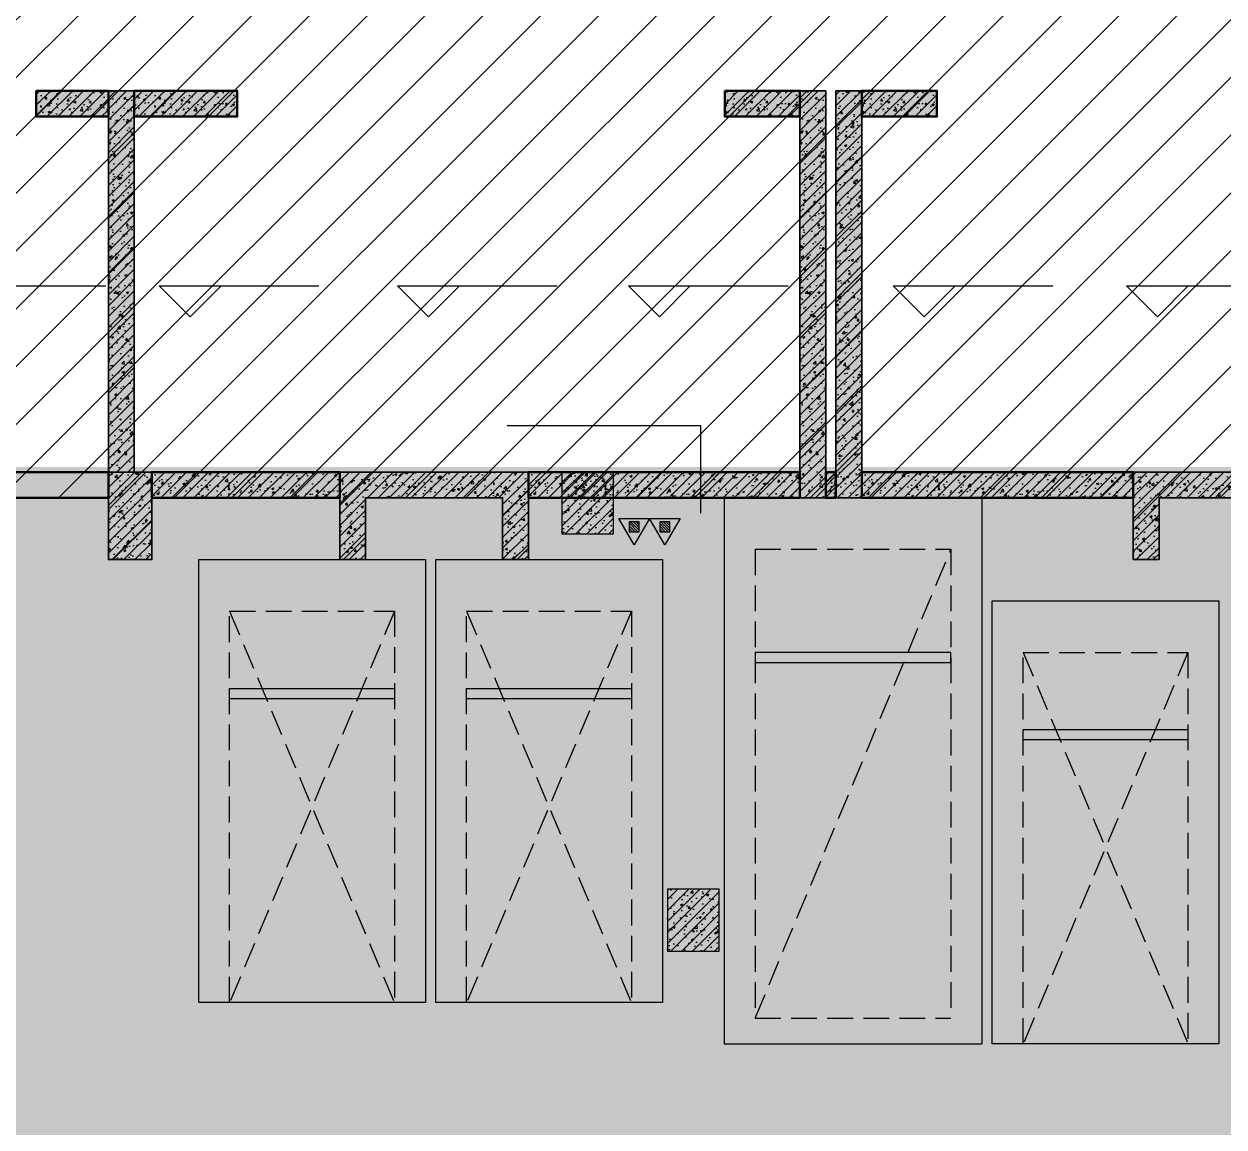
# Model space of a CAD drawing. Extents: x -1338203 to 1886333, y -530034 to 1031844.
# Drawn here: x 523811 to 535456, y 271842 to 282548 of the extents above; entities that cross this region are included whole.
import ezdxf

# ---------------------------------------------------------------- set-up
doc = ezdxf.new("R2010")
doc.units = 0
doc.header["$LTSCALE"] = 1000
doc.header["$MEASUREMENT"] = 0
doc.linetypes.add('A-001-平面B2$0$__DASH', pattern=[0.35, 0.25, -0.1])
doc.linetypes.add('DASH', pattern=[0.35, 0.25, -0.1])
doc.layers.add('A-001-主楼组合参照B1$0$0A-X-AREA', color=6, linetype='Continuous', plot=False)
for name, color, linetype in [('A-001-车位参照B1$0$A-001-车位参照B1$0$0A-P-PKNG-CAR(B)', 21, 'Continuous'), ('A-19-平面B1$0$0A-A-SYMB-ELEV', 150, 'Continuous'), ('p-a-regular', 5, 'Continuous'), ('S001地下一墙柱$0$S001地下一墙柱$0$0S-CC-LINE', 52, 'Continuous'), ('S001地下一墙柱$0$S001地下一墙柱$0$0S-CW-HATCH', 251, 'Continuous'), ('S001地下一墙柱$0$S001地下一墙柱$0$0S-CW-HATCH-UP', 251, 'Continuous'), ('S19柱墙B1_1$0$0S-CC-LINE', 52, 'Continuous'), ('S19柱墙B1_1$0$0S-CW-HATCH', 251, 'Continuous'), ('S19柱墙B1_1$0$0S-CW-HATCH-UP', 251, 'Continuous'), ('负一层消火栓$0$0P-DIM-FH', 3, 'Continuous'), ('负一层消火栓$0$0P-EQUIP-FH', 7, 'Continuous')]:
    doc.layers.add(name, color=color, linetype=linetype)
doc.layers.add('p-a-mini', color=7, linetype='Continuous', true_color=0x0050ff)
doc.layers.add('p-a-regular-deadend', color=6, linetype='Continuous', true_color=0xff00ff)
doc.layers.add('p-h-walkable', color=7, linetype='Continuous', lineweight=70, true_color=0xf0f0f0)
doc.layers.add('S19柱墙B1_1$0$0S-CW-LINE', color=7, linetype='Continuous', lineweight=50)
pattern_1 = [(45, (-22410.35, -99883.33), (-53.033009, 53.033009), []), (50, (-22410.35, -99883.33), (215.178055, -18.82564), [22.5, -247.5]), (355, (-22410.35, -99883.33), (-41.6254, 225.65764), [18, -198]), (100.4514, (-22392.42, -99884.9), (173.552815, 206.83186), [19.12206, -210.342634]), (46.1842, (-22410.35, -99823.33), (320.17231, -49.6557), [33.75, -371.25]), (96.6356, (-22383.67, -99827.47), (280.39881, 292.23536), [28.68309, -315.5139]), (351.1842, (-22410.35, -99823.33), (280.39858, 292.23558), [27, -297]), (21, (-22380.35, -99838.33), (179.072116, -120.785667), [22.5, -247.5]), (326, (-22380.35, -99838.33), (72.9946, 217.54501), [18, -198]), (71.4514, (-22365.43, -99848.4), (252.06679, 96.75915), [19.12206, -210.342634]), (37.5, (-22410.35, -99883.33), (3.647957, 99.868156), [0, -195.6, 0, -201, 0, -198.75]), (7.5, (-22410.35, -99883.33), (78.920861, 118.323514), [0, -114.6, 0, -191.1, 0, -75.75]), (327.5, (-22477.25, -99883.33), (160.146731, -6.7664615), [0, -75, 0, -234, 0, -310.5]), (317.5, (-22507.25, -99883.33), (174.95585, 30.031495), [0, -97.5, 0, -155.4, 0, -220.5])]

# ---------------------------------------------------------------- blocks, each defined once
blk = doc.blocks.new('负一层消火栓$0$$TwtSys$00000546')
h = blk.add_hatch()
h.set_pattern_fill('ANSI31', color=256, scale=200, style=0)
h.set_pattern_definition([(45, (-38543.802, -6670.83), (-17.67767, 17.67767), [])])
h.paths.add_polyline_path([(-65, 174), (65, 174), (65, 44), (-65, 44)])
for points in [[(0, 344), (-198, 0), (198, 0)], [(-65, 174), (65, 174), (65, 44), (-65, 44)]]:
    blk.add_lwpolyline(points, close=True)
blk = doc.blocks.new('负一层消火栓')
at = {"layer": '负一层消火栓$0$0P-DIM-FH'}
for p, q in [((-235985, -28240), (-237866, -28240)), ((-235985, -29090), (-235985, -28240))]:
    blk.add_line(p, q, dxfattribs=at)
at = {"layer": '负一层消火栓$0$0P-EQUIP-FH', "xscale": -0.75, "yscale": 0.75, "zscale": 0.75, "rotation": 180}
for p in [(-236634, -29140, 83950), (-236336, -29140, 83950)]:
    blk.add_blockref('负一层消火栓$0$$TwtSys$00000546', p, dxfattribs=at)
blk = doc.blocks.new('A-001-车位参照B1$0$A-001-车位参照B1$0$A-001-车位参照B1$0$A$C43AE5A3B')
at = {"color": 241}
blk.add_lwpolyline([(2500, 0), (2500, 4300), (300, 4300), (300, 0)], close=True, dxfattribs=at)
at = {"color": 241, "linetype": 'DASH'}
for points in [[(2200, 0), (2200, 3800), (600, 3800), (600, 0), (2200, 0)], [(600, 3800), (2200, 0)], [(2200, 3800), (600, 0)]]:
    blk.add_lwpolyline(points, dxfattribs=at)
at = {"color": 241}
blk.add_lwpolyline([(2200, 3050), (600, 3050), (600, 2950), (2200, 2950), (2200, 3050)], dxfattribs=at)
at = {"layer": 'p-a-mini', "ltscale": 0.002, "const_width": 1000}
blk.add_lwpolyline([(1400, 0), (1400, 3800)], dxfattribs=at)
blk = doc.blocks.new('A-19-平面B1')
at = {"layer": 'A-19-平面B1$0$0A-A-SYMB-ELEV'}
for p, q in [((7764, -3234), (9313, -3234)), ((10133, -3534), (9833, -3234)), ((9833, -3234), (11382, -3234)), ((10133, -3534), (10433, -3234)), ((12445, -3534), (12145, -3234)), ((12145, -3234), (13694, -3234)), ((12445, -3534), (12745, -3234)), ((14686, -3534), (14386, -3234)), ((14386, -3234), (15935, -3234)), ((14686, -3534), (14986, -3234)), ((17256, -3534), (16956, -3234)), ((16956, -3234), (18505, -3234)), ((17256, -3534), (17556, -3234)), ((19519, -3534), (19219, -3234)), ((19219, -3234), (20768, -3234)), ((19519, -3534), (19819, -3234))]:
    blk.add_line(p, q, dxfattribs=at)

msp = doc.modelspace()

# ---------------------------------------------------------------- hatches: boundary and pattern name
at = {"ltscale": 0.002}
h = msp.add_hatch(dxfattribs=at)
h.set_pattern_fill('ANSI31', color=8, scale=250)
h.set_pattern_definition([(45, (766365.37, 306889.07), (-280.633, 280.633), [])])
h.paths.add_polyline_path([(564290.7, 280949.1), (564290.7, 286729.1), (563615.7, 286729.1), (562347.1, 286729.1), (557580.7, 286729.1), (557580.7, 287729.1), (549550.7, 287729.1), (549550.7, 291299.1), (546430.7, 291299.1), (546430.7, 287729.1), (538400.7, 287729.1), (538400.7, 286729.1), (536040.7, 286729.1), (536040.7, 287639.1), (533980.7, 287639.1), (533980.7, 286729.1), (529300.7, 286729.1), (529300.7, 287639.1), (527240.7, 287639.1), (527240.7, 286729.1), (524880.7, 286729.1), (524880.7, 287729.1), (516850.7, 287729.1), (516850.7, 291299.1), (513730.7, 291299.1), (513730.7, 287729.1), (505880.7, 287729.1), (505700.7, 287729.1), (505700.7, 286728.3), (498990.7, 286729.1), (498990.7, 286317.5), (498990.7, 286315.9), (498990.7, 285469.1), (498170.7, 285469.1), (498170.7, 284029.1), (498990.7, 284029.1), (498990.7, 278176), (498990.7, 277949.1), (514140.7, 277949.1), (514240.7, 277949.1), (524630.7, 277949.1), (524630.7, 277349.1), (525050.7, 277349.1), (525050.7, 277949.1), (526875.7, 277949.1), (526875.7, 277349.1), (527125.7, 277349.1), (527125.7, 277949.1), (528455.7, 277949.1), (528455.7, 277349.1), (528705.7, 277349.1), (528705.7, 277949.1), (534575.7, 277949.1), (534575.7, 277349.1), (534825.7, 277349.1), (534825.7, 277949.1), (536155.7, 277949.1), (536155.7, 277349.1), (536405.7, 277349.1), (536405.7, 277949.1), (538230.7, 277949.1), (538230.7, 277349.1), (538650.7, 277349.1), (538650.7, 277949.1), (557330.7, 277949.1), (557330.7, 277349.1), (557750.7, 277349.1), (557750.7, 277949.1), (559575.7, 277949.1), (559575.7, 277349.1), (559825.7, 277349.1), (559825.7, 277949.1), (561155.7, 277949.1), (561155.7, 277349.1), (561405.7, 277349.1), (561405.7, 277949.1), (565130.7, 277949.1), (565130.7, 280949.1)])
at = {"layer": 'p-h-walkable', "ltscale": 0.002}
h = msp.add_hatch(color=256, dxfattribs=at)
h.dxf.hatch_style = 1
h.paths.add_polyline_path([(514490.7, 277949.1), (514490.7, 273889.1), (520955.8, 273889.1), (534087.5, 256178.4), (538435.4, 250314.4), (543356.6, 253600.3), (543356.6, 247019.1), (549661, 247019.3), (549661, 243449.1), (545126, 243199.1), (545126, 237619.1), (557691, 237619.1), (557441, 242359.1), (578076.6, 242257.5), (578076.6, 244575.6), (585736.6, 244575.6), (585666.6, 241345.6), (590066.6, 241095.6), (590066.6, 238825.6), (593136.6, 238825.6), (593136.6, 241295.6), (598286.6, 241295.6), (598286.6, 244325.6), (613616.6, 244572.5), (613616.6, 241342.5), (618501.6, 241295.6), (618501.6, 238825.6), (621086.6, 238825.6), (621086.6, 241095.6), (626401.6, 241345.6), (626236.6, 244325.6), (640276.6, 244575.6), (640276.6, 286691), (623126.6, 286349.1), (623426.6, 293689.1), (616446.6, 293689.1), (616746.6, 286599.1), (595256.5, 286349.2), (595676.6, 293689.1), (588396.6, 293689.1), (588796.6, 286599.1), (572877.6, 286649.1), (571931.6, 275549.1), (564290.7, 275549.1), (564290.7, 277949.1), (551215.7, 278199.1), (551215.7, 287479.1), (544765.7, 287479.1), (544765.7, 278199.1), (518515.7, 278199.1), (518515.7, 287479.1), (512315.7, 287479.1), (512315.7, 278199.1)])
at = {"layer": 'S001地下一墙柱$0$S001地下一墙柱$0$0S-CW-HATCH'}
h = msp.add_hatch(color=256, dxfattribs=at)
h.dxf.hatch_style = 1
h.paths.add_polyline_path([(529530.7, 278199.1), (529030.7, 278199.1), (529030.7, 277599.1), (529530.7, 277599.1)])
h = msp.add_hatch(color=256, dxfattribs=at)
h.dxf.hatch_style = 1
h.paths.add_polyline_path([(530556.6, 274149.1), (530056.6, 274149.1), (530056.6, 273549.1), (530556.6, 273549.1)])
at = {"layer": 'S001地下一墙柱$0$S001地下一墙柱$0$0S-CW-HATCH-UP'}
h = msp.add_hatch(dxfattribs=at)
h.set_pattern_fill('钢筋混凝土', color=256, scale=30)
h.set_pattern_definition([(45, (561841.4, 287150.786), (-53.03301, 53.03301), []), (50, (561841.4, 287150.79), (215.1781, -18.8256), [22.5, -247.5]), (355, (561841.4, 287150.79), (-41.6254, 225.6576), [18, -198]), (100.4514, (561859.33, 287149.22), (173.5528, 206.8319), [19.122, -210.3426]), (46.1842, (561841.4, 287210.79), (320.1723, -49.6557), [33.75, -371.25]), (96.6356, (561868.08, 287206.65), (280.3988, 292.2354), [28.683, -315.514]), (351.1842, (561841.4, 287210.8), (280.3986, 292.2356), [27, -297]), (21, (561871.4, 287195.79), (179.0721, -120.7857), [22.5, -247.5]), (326, (561871.4, 287195.79), (72.9946, 217.545), [18, -198]), (71.4514, (561886.32, 287185.72), (252.0668, 96.7591), [19.122, -210.3426]), (37.5, (561841.4, 287150.786), (3.64796, 99.86816), [0, -195.6, 0, -201, 0, -198.75]), (7.5, (561841.4, 287150.79), (78.92086, 118.3235), [0, -114.6, 0, -191.1, 0, -75.75]), (327.5, (561774.5, 287150.79), (160.14673, -6.76646), [0, -75, 0, -234, 0, -310.5]), (317.5, (561744.5, 287150.79), (174.95585, 30.0315), [0, -97.5, 0, -155.4, 0, -220.5])])
h.paths.add_polyline_path([(529530.7, 278199.1), (529030.7, 278199.1), (529030.7, 277599.1), (529530.7, 277599.1)])
h = msp.add_hatch(dxfattribs=at)
h.set_pattern_fill('钢筋混凝土', color=256, scale=30)
h.set_pattern_definition([(45, (562867.33, 283100.786), (-53.03301, 53.03301), []), (50, (562867.33, 283100.79), (215.1781, -18.8256), [22.5, -247.5]), (355, (562867.33, 283100.79), (-41.6254, 225.6576), [18, -198]), (100.4514, (562885.26, 283099.22), (173.5528, 206.8319), [19.122, -210.3426]), (46.1842, (562867.33, 283160.79), (320.1723, -49.6557), [33.75, -371.25]), (96.6356, (562894, 283156.65), (280.3988, 292.2354), [28.683, -315.514]), (351.1842, (562867.33, 283160.8), (280.3986, 292.2356), [27, -297]), (21, (562897.33, 283145.79), (179.0721, -120.7857), [22.5, -247.5]), (326, (562897.33, 283145.79), (72.9946, 217.545), [18, -198]), (71.4514, (562912.25, 283135.72), (252.0668, 96.7591), [19.122, -210.3426]), (37.5, (562867.33, 283100.79), (3.64796, 99.86816), [0, -195.6, 0, -201, 0, -198.75]), (7.5, (562867.33, 283100.79), (78.92086, 118.3235), [0, -114.6, 0, -191.1, 0, -75.75]), (327.5, (562800.43, 283100.79), (160.14673, -6.76646), [0, -75, 0, -234, 0, -310.5]), (317.5, (562770.43, 283100.79), (174.95585, 30.0315), [0, -97.5, 0, -155.4, 0, -220.5])])
h.paths.add_polyline_path([(530556.6, 274149.1), (530056.6, 274149.1), (530056.6, 273549.1), (530556.6, 273549.1)])
at = {"layer": 'S19柱墙B1_1$0$0S-CW-HATCH'}
h = msp.add_hatch(color=256, dxfattribs=at)
h.dxf.hatch_style = 1
h.paths.add_polyline_path([(523930.7, 281899.1), (524630.7, 281899.1), (524630.7, 281649.1), (523930.7, 281649.1)])
h = msp.add_hatch(color=256, dxfattribs=at)
h.dxf.hatch_style = 1
h.paths.add_polyline_path([(524880.7, 278199.1), (524880.6, 281899.1), (524630.6, 281899.1), (524630.7, 278199.1)])
h = msp.add_hatch(color=256, dxfattribs=at)
h.dxf.hatch_style = 1
h.paths.add_polyline_path([(524880.7, 281899.1), (525880.7, 281899.1), (525880.7, 281649.1), (524880.7, 281649.1)])
h = msp.add_hatch(color=256, dxfattribs=at)
h.dxf.hatch_style = 1
h.paths.add_polyline_path([(530610.7, 281899.1), (531340.7, 281899.1), (531340.7, 281649.1), (530610.7, 281649.1)])
h = msp.add_hatch(color=256, dxfattribs=at)
h.dxf.hatch_style = 1
h.paths.add_polyline_path([(531590.7, 277949.1), (531590.7, 281899.1), (531340.7, 281899.1), (531340.7, 277949.1)])
h = msp.add_hatch(color=256, dxfattribs=at)
h.dxf.hatch_style = 1
h.paths.add_polyline_path([(531690.7, 277949.1), (531690.7, 281899.1), (531940.7, 281899.1), (531940.7, 277949.1)])
h = msp.add_hatch(color=256, dxfattribs=at)
h.dxf.hatch_style = 1
h.paths.add_polyline_path([(531940.7, 281899.1), (532670.7, 281899.1), (532670.7, 281649.1), (531940.7, 281649.1)])
at = {"layer": 'S19柱墙B1_1$0$0S-CW-HATCH', "ltscale": 0.002}
h = msp.add_hatch(color=256, dxfattribs=at)
h.dxf.hatch_style = 1
h.paths.add_polyline_path([(519130.7, 277949.1), (524630.7, 277949.1), (524630.7, 278199.1), (519130.7, 278199.1)])
at = {"layer": 'S19柱墙B1_1$0$0S-CW-HATCH'}
h = msp.add_hatch(color=256, dxfattribs=at)
h.dxf.hatch_style = 1
h.paths.add_polyline_path([(525050.7, 278199.1), (524630.7, 278199.1), (524630.7, 277349.1), (525050.7, 277349.1)])
at = {"layer": 'S19柱墙B1_1$0$0S-CW-HATCH', "ltscale": 0.002}
h = msp.add_hatch(color=256, dxfattribs=at)
h.dxf.hatch_style = 1
h.paths.add_polyline_path([(525050.7, 277949.1), (526875.7, 277949.1), (526875.7, 278199.1), (525050.7, 278199.1)])
at = {"layer": 'S19柱墙B1_1$0$0S-CW-HATCH'}
h = msp.add_hatch(color=256, dxfattribs=at)
h.dxf.hatch_style = 1
h.paths.add_polyline_path([(526875.7, 277349.1), (527125.7, 277349.1), (527125.7, 277949.1), (527790.7, 277949.1), (528455.7, 277949.1), (528455.7, 277349.1), (528705.7, 277349.1), (528705.7, 278199.1), (527790.7, 278199.1), (526875.7, 278199.1)])
at = {"layer": 'S19柱墙B1_1$0$0S-CW-HATCH', "ltscale": 0.002}
h = msp.add_hatch(color=256, dxfattribs=at)
h.dxf.hatch_style = 1
h.paths.add_polyline_path([(528705.7, 277949.1), (531340.7, 277949.1), (531340.7, 278199.1), (528705.7, 278199.1)])
at = {"layer": 'S19柱墙B1_1$0$0S-CW-HATCH'}
h = msp.add_hatch(color=256, dxfattribs=at)
h.dxf.hatch_style = 1
h.paths.add_polyline_path([(531590.7, 277949.1), (531690.7, 277949.1), (531690.7, 278199.1), (531590.7, 278199.1)])
at = {"layer": 'S19柱墙B1_1$0$0S-CW-HATCH', "ltscale": 0.002}
h = msp.add_hatch(color=256, dxfattribs=at)
h.dxf.hatch_style = 1
h.paths.add_polyline_path([(531690.7, 278199.1), (531590.7, 278199.1), (531590.7, 277949.1), (531690.7, 277949.1)])
h = msp.add_hatch(color=256, dxfattribs=at)
h.dxf.hatch_style = 1
h.paths.add_polyline_path([(531940.7, 277949.1), (534575.7, 277949.1), (534575.7, 278199.1), (531940.7, 278199.1)])
at = {"layer": 'S19柱墙B1_1$0$0S-CW-HATCH'}
h = msp.add_hatch(color=256, dxfattribs=at)
h.dxf.hatch_style = 1
h.paths.add_polyline_path([(536405.7, 277349.1), (536155.7, 277349.1), (536155.7, 277949.1), (535490.7, 277949.1), (534825.7, 277949.1), (534825.7, 277349.1), (534575.7, 277349.1), (534575.7, 278199.1), (535490.7, 278199.1), (536405.7, 278199.1)])
at = {"layer": 'S19柱墙B1_1$0$0S-CW-HATCH-UP'}
h = msp.add_hatch(dxfattribs=at)
h.set_pattern_fill('钢筋混凝土', color=256, scale=30)
h.set_pattern_definition([(45, (-2392504.41, 15913.21), (-53.0330086, 53.0330086), []), (50, (-2392504.41, 15913.21), (215.178055, -18.82564), [22.5, -247.5]), (355, (-2392504.4, 15913.2), (-41.6254, 225.65764), [18, -198]), (100.4514, (-2392486.48, 15911.64), (173.552815, 206.831863), [19.122057, -210.342634]), (46.1842, (-2392504.4, 15973.2), (320.172315, -49.655704), [33.75, -371.25]), (96.6356, (-2392477.73, 15969.07), (280.39881, 292.23536), [28.683086, -315.5139]), (351.1842, (-2392504.4, 15973.2), (280.398584, 292.23558), [27, -297]), (21, (-2392474.41, 15958.21), (179.072116, -120.785667), [22.5, -247.5]), (326, (-2392474.4, 15958.2), (72.9946, 217.545014), [18, -198]), (71.4514, (-2392459.49, 15948.15), (252.066789, 96.759149), [19.122057, -210.342634]), (37.5, (-2392504.41, 15913.21), (3.6479566, 99.8681561), [0, -195.6, 0, -201, 0, -198.75]), (7.5, (-2392504.41, 15913.21), (78.9208612, 118.3235136), [0, -114.6, 0, -191.1, 0, -75.75]), (327.5, (-2392571.31, 15913.21), (160.1467309, -6.7664615), [0, -75, 0, -234, 0, -310.5]), (317.5, (-2392601.31, 15913.21), (174.955851, 30.031495), [0, -97.5, 0, -155.4, 0, -220.5])])
h.paths.add_polyline_path([(523930.7, 281899.1), (524630.7, 281899.1), (524630.7, 281649.1), (523930.7, 281649.1)])
h = msp.add_hatch(dxfattribs=at)
h.set_pattern_fill('钢筋混凝土', color=256, scale=30)
h.set_pattern_definition([(45, (-29120.35, -99883.33), (-53.033009, 53.033009), []), (50, (-29120.35, -99883.33), (215.178055, -18.82564), [22.5, -247.5]), (355, (-29120.35, -99883.33), (-41.6254, 225.65764), [18, -198]), (100.4514, (-29102.42, -99884.9), (173.552815, 206.83186), [19.12206, -210.342634]), (46.1842, (-29120.35, -99823.33), (320.17231, -49.6557), [33.75, -371.25]), (96.6356, (-29093.67, -99827.47), (280.39881, 292.23536), [28.68309, -315.5139]), (351.1842, (-29120.35, -99823.33), (280.39858, 292.23558), [27, -297]), (21, (-29090.35, -99838.33), (179.072116, -120.785667), [22.5, -247.5]), (326, (-29090.35, -99838.33), (72.9946, 217.54501), [18, -198]), (71.4514, (-29075.43, -99848.4), (252.06679, 96.75915), [19.12206, -210.342634]), (37.5, (-29120.35, -99883.33), (3.647957, 99.868156), [0, -195.6, 0, -201, 0, -198.75]), (7.5, (-29120.35, -99883.33), (78.920861, 118.323514), [0, -114.6, 0, -191.1, 0, -75.75]), (327.5, (-29187.25, -99883.33), (160.146731, -6.7664615), [0, -75, 0, -234, 0, -310.5]), (317.5, (-29217.25, -99883.33), (174.95585, 30.031495), [0, -97.5, 0, -155.4, 0, -220.5])])
h.paths.add_polyline_path([(524880.7, 278199.1), (524880.6, 281899.1), (524630.6, 281899.1), (524630.7, 278199.1)])
h = msp.add_hatch(dxfattribs=at)
h.set_pattern_fill('钢筋混凝土', color=256, scale=30)
h.set_pattern_definition([(45, (-2391399.41, 15913.21), (-53.0330086, 53.0330086), []), (50, (-2391399.41, 15913.21), (215.178055, -18.82564), [22.5, -247.5]), (355, (-2391399.4, 15913.2), (-41.6254, 225.65764), [18, -198]), (100.4514, (-2391381.48, 15911.64), (173.552815, 206.831863), [19.122057, -210.342634]), (46.1842, (-2391399.4, 15973.2), (320.172315, -49.655704), [33.75, -371.25]), (96.6356, (-2391372.73, 15969.07), (280.39881, 292.23536), [28.683086, -315.5139]), (351.1842, (-2391399.4, 15973.2), (280.398584, 292.23558), [27, -297]), (21, (-2391369.41, 15958.21), (179.072116, -120.785667), [22.5, -247.5]), (326, (-2391369.4, 15958.2), (72.9946, 217.545014), [18, -198]), (71.4514, (-2391354.49, 15948.15), (252.066789, 96.759149), [19.122057, -210.342634]), (37.5, (-2391399.41, 15913.21), (3.6479566, 99.8681561), [0, -195.6, 0, -201, 0, -198.75]), (7.5, (-2391399.41, 15913.21), (78.9208612, 118.3235136), [0, -114.6, 0, -191.1, 0, -75.75]), (327.5, (-2391466.31, 15913.21), (160.1467309, -6.7664615), [0, -75, 0, -234, 0, -310.5]), (317.5, (-2391496.31, 15913.21), (174.955851, 30.031495), [0, -97.5, 0, -155.4, 0, -220.5])])
h.paths.add_polyline_path([(524880.7, 281899.1), (525880.7, 281899.1), (525880.7, 281649.1), (524880.7, 281649.1)])
h = msp.add_hatch(dxfattribs=at)
h.set_pattern_fill('钢筋混凝土', color=256, scale=30)
h.set_pattern_definition([(45, (-2385939.41, 15913.21), (-53.0330086, 53.0330086), []), (50, (-2385939.41, 15913.21), (215.178055, -18.82564), [22.5, -247.5]), (355, (-2385939.4, 15913.2), (-41.6254, 225.65764), [18, -198]), (100.4514, (-2385921.48, 15911.64), (173.552815, 206.831863), [19.122057, -210.342634]), (46.1842, (-2385939.4, 15973.2), (320.172315, -49.655704), [33.75, -371.25]), (96.6356, (-2385912.73, 15969.07), (280.39881, 292.23536), [28.683086, -315.5139]), (351.1842, (-2385939.4, 15973.2), (280.398584, 292.23558), [27, -297]), (21, (-2385909.41, 15958.21), (179.072116, -120.785667), [22.5, -247.5]), (326, (-2385909.4, 15958.2), (72.9946, 217.545014), [18, -198]), (71.4514, (-2385894.49, 15948.14), (252.066789, 96.759149), [19.122057, -210.342634]), (37.5, (-2385939.41, 15913.21), (3.6479566, 99.8681561), [0, -195.6, 0, -201, 0, -198.75]), (7.5, (-2385939.41, 15913.21), (78.9208612, 118.3235136), [0, -114.6, 0, -191.1, 0, -75.75]), (327.5, (-2386006.31, 15913.21), (160.1467309, -6.7664615), [0, -75, 0, -234, 0, -310.5]), (317.5, (-2386036.31, 15913.21), (174.955851, 30.031495), [0, -97.5, 0, -155.4, 0, -220.5])])
h.paths.add_polyline_path([(530610.7, 281899.1), (531340.7, 281899.1), (531340.7, 281649.1), (530610.7, 281649.1)])
h = msp.add_hatch(dxfattribs=at)
h.set_pattern_fill('钢筋混凝土', color=256, scale=30)
h.set_pattern_definition(pattern_1)
h.paths.add_polyline_path([(531590.7, 277949.1), (531590.7, 281899.1), (531340.7, 281899.1), (531340.7, 277949.1)])
h = msp.add_hatch(dxfattribs=at)
h.set_pattern_fill('钢筋混凝土', color=256, scale=30)
h.set_pattern_definition(pattern_1)
h.paths.add_polyline_path([(531690.7, 277949.1), (531690.7, 281899.1), (531940.7, 281899.1), (531940.7, 277949.1)])
h = msp.add_hatch(dxfattribs=at)
h.set_pattern_fill('钢筋混凝土', color=256, scale=30)
h.set_pattern_definition([(45, (-2384609.41, 15913.215), (-53.0330086, 53.0330086), []), (50, (-2384609.41, 15913.22), (215.178055, -18.82564), [22.5, -247.5]), (355, (-2384609.4, 15913.22), (-41.6254, 225.65764), [18, -198]), (100.4514, (-2384591.48, 15911.65), (173.552815, 206.831863), [19.122057, -210.342634]), (46.1842, (-2384609.4, 15973.22), (320.172315, -49.655704), [33.75, -371.25]), (96.6356, (-2384582.73, 15969.08), (280.39881, 292.23536), [28.683086, -315.5139]), (351.1842, (-2384609.4, 15973.2), (280.398584, 292.23558), [27, -297]), (21, (-2384579.41, 15958.22), (179.072116, -120.785667), [22.5, -247.5]), (326, (-2384579.4, 15958.22), (72.9946, 217.545014), [18, -198]), (71.4514, (-2384564.49, 15948.15), (252.066789, 96.759149), [19.122057, -210.342634]), (37.5, (-2384609.41, 15913.215), (3.6479566, 99.8681561), [0, -195.6, 0, -201, 0, -198.75]), (7.5, (-2384609.41, 15913.22), (78.9208612, 118.3235136), [0, -114.6, 0, -191.1, 0, -75.75]), (327.5, (-2384676.31, 15913.215), (160.1467309, -6.7664615), [0, -75, 0, -234, 0, -310.5]), (317.5, (-2384706.31, 15913.22), (174.955851, 30.031495), [0, -97.5, 0, -155.4, 0, -220.5])])
h.paths.add_polyline_path([(531940.7, 281899.1), (532670.7, 281899.1), (532670.7, 281649.1), (531940.7, 281649.1)])
at = {"layer": 'S19柱墙B1_1$0$0S-CW-HATCH-UP', "ltscale": 0.002}
h = msp.add_hatch(dxfattribs=at)
h.set_pattern_fill('钢筋混凝土', color=256, scale=30)
h.set_pattern_definition([(45, (2940, 0.0003), (-53.033009, 53.033009), []), (50, (2940, 0.0003), (215.178055, -18.82564), [22.5, -247.5]), (355, (2940, 0.0003), (-41.6254, 225.65764), [18, -198]), (100.4514, (2957.93, -1.57), (173.552815, 206.83186), [19.12206, -210.34263]), (46.1842, (2940, 60), (320.17231, -49.6557), [33.75, -371.25]), (96.6356, (2966.68, 55.86), (280.39881, 292.23536), [28.68309, -315.5139]), (351.1842, (2940, 60), (280.39858, 292.23558), [27, -297]), (21, (2970, 45), (179.072116, -120.785667), [22.5, -247.5]), (326, (2970, 45), (72.9946, 217.54501), [18, -198]), (71.4514, (2984.92, 34.93), (252.06679, 96.75915), [19.12206, -210.34263]), (37.5, (2940, 0.0003), (3.647957, 99.868156), [0, -195.6, 0, -201, 0, -198.75]), (7.5, (2940, 0.0003), (78.920861, 118.323514), [0, -114.6, 0, -191.1, 0, -75.75]), (327.5, (2873.1, 0.0003), (160.146731, -6.766462), [0, -75, 0, -234, 0, -310.5]), (317.5, (2843.1, 0.0003), (174.95585, 30.031495), [0, -97.5, 0, -155.4, 0, -220.5])])
h.paths.add_polyline_path([(519130.7, 277949.1), (524630.7, 277949.1), (524630.7, 278199.1), (519130.7, 278199.1)])
at = {"layer": 'S19柱墙B1_1$0$0S-CW-HATCH-UP'}
h = msp.add_hatch(dxfattribs=at)
h.set_pattern_fill('钢筋混凝土', color=256, scale=30)
h.set_pattern_definition([(45, (515290.67, 283239.06), (-53.033, 53.033), []), (50, (515290.67, 283239.06), (215.178, -18.8256), [22.5, -247.5]), (355, (515290.67, 283239.06), (-41.6254, 225.6576), [18, -198]), (100.4514, (515308.6, 283237.5), (173.553, 206.832), [19.122, -210.3426]), (46.1842, (515290.67, 283299.06), (320.1723, -49.656), [33.75, -371.25]), (96.6356, (515317.35, 283294.92), (280.399, 292.235), [28.683, -315.514]), (351.1842, (515290.67, 283299.06), (280.399, 292.236), [27, -297]), (21, (515320.67, 283284.06), (179.072, -120.7857), [22.5, -247.5]), (326, (515320.67, 283284.06), (72.9946, 217.545), [18, -198]), (71.4514, (515335.6, 283274), (252.0668, 96.759), [19.122, -210.3426]), (37.5, (515290.67, 283239.06), (3.64796, 99.86816), [0, -195.6, 0, -201, 0, -198.75]), (7.5, (515290.67, 283239.06), (78.9209, 118.3235), [0, -114.6, 0, -191.1, 0, -75.75]), (327.5, (515223.77, 283239.06), (160.14673, -6.76646), [0, -75, 0, -234, 0, -310.5]), (317.5, (515193.77, 283239.06), (174.9559, 30.0315), [0, -97.5, 0, -155.4, 0, -220.5])])
h.paths.add_polyline_path([(525050.7, 278199.1), (524630.7, 278199.1), (524630.7, 277349.1), (525050.7, 277349.1)])
at = {"layer": 'S19柱墙B1_1$0$0S-CW-HATCH-UP', "ltscale": 0.002}
h = msp.add_hatch(dxfattribs=at)
h.set_pattern_fill('钢筋混凝土', color=256, scale=30)
h.set_pattern_definition([(45, (8860, 0.0003), (-53.033009, 53.033009), []), (50, (8860, 0.0003), (215.178055, -18.82564), [22.5, -247.5]), (355, (8860, 0.0003), (-41.6254, 225.65764), [18, -198]), (100.4514, (8877.93, -1.57), (173.552815, 206.83186), [19.12206, -210.34263]), (46.1842, (8860, 60), (320.17231, -49.6557), [33.75, -371.25]), (96.6356, (8886.68, 55.86), (280.39881, 292.23536), [28.68309, -315.5139]), (351.1842, (8860, 60), (280.39858, 292.23558), [27, -297]), (21, (8890, 45), (179.072116, -120.785667), [22.5, -247.5]), (326, (8890, 45), (72.9946, 217.54501), [18, -198]), (71.4514, (8904.92, 34.93), (252.06679, 96.75915), [19.12206, -210.34263]), (37.5, (8860, 0.0003), (3.647957, 99.868156), [0, -195.6, 0, -201, 0, -198.75]), (7.5, (8860, 0.0003), (78.920861, 118.323514), [0, -114.6, 0, -191.1, 0, -75.75]), (327.5, (8793.1, 0.0003), (160.146731, -6.766462), [0, -75, 0, -234, 0, -310.5]), (317.5, (8763.1, 0.0003), (174.95585, 30.031495), [0, -97.5, 0, -155.4, 0, -220.5])])
h.paths.add_polyline_path([(525050.7, 277949.1), (526875.7, 277949.1), (526875.7, 278199.1), (525050.7, 278199.1)])
at = {"layer": 'S19柱墙B1_1$0$0S-CW-HATCH-UP'}
h = msp.add_hatch(dxfattribs=at)
h.set_pattern_fill('钢筋混凝土', color=256, scale=30)
h.set_pattern_definition(pattern_1)
h.paths.add_polyline_path([(526875.7, 277349.1), (527125.7, 277349.1), (527125.7, 277949.1), (527790.7, 277949.1), (528455.7, 277949.1), (528455.7, 277349.1), (528705.7, 277349.1), (528705.7, 278199.1), (527790.7, 278199.1), (526875.7, 278199.1)])
at = {"layer": 'S19柱墙B1_1$0$0S-CW-HATCH-UP', "ltscale": 0.002}
h = msp.add_hatch(dxfattribs=at)
h.set_pattern_fill('钢筋混凝土', color=256, scale=30)
h.set_pattern_definition([(45, (12515, 0.0003), (-53.033009, 53.033009), []), (50, (12515, 0.0003), (215.178055, -18.82564), [22.5, -247.5]), (355, (12515, 0.0003), (-41.6254, 225.65764), [18, -198]), (100.4514, (12532.93, -1.57), (173.552815, 206.83186), [19.12206, -210.34263]), (46.1842, (12515, 60), (320.17231, -49.6557), [33.75, -371.25]), (96.6356, (12541.68, 55.86), (280.39881, 292.23536), [28.68309, -315.5139]), (351.1842, (12515, 60), (280.39858, 292.23558), [27, -297]), (21, (12545, 45), (179.072116, -120.785667), [22.5, -247.5]), (326, (12545, 45), (72.9946, 217.54501), [18, -198]), (71.4514, (12559.92, 34.93), (252.06679, 96.75915), [19.12206, -210.34263]), (37.5, (12515, 0.0003), (3.647957, 99.868156), [0, -195.6, 0, -201, 0, -198.75]), (7.5, (12515, 0.0003), (78.920861, 118.323514), [0, -114.6, 0, -191.1, 0, -75.75]), (327.5, (12448.1, 0.0003), (160.146731, -6.766462), [0, -75, 0, -234, 0, -310.5]), (317.5, (12418.1, 0.0003), (174.95585, 30.031495), [0, -97.5, 0, -155.4, 0, -220.5])])
h.paths.add_polyline_path([(528705.7, 277949.1), (531340.7, 277949.1), (531340.7, 278199.1), (528705.7, 278199.1)])
at = {"layer": 'S19柱墙B1_1$0$0S-CW-HATCH-UP'}
h = msp.add_hatch(dxfattribs=at)
h.set_pattern_fill('钢筋混凝土', color=256, scale=30)
h.set_pattern_definition([(45, (227254.774, -449264.29), (-53.0330086, 53.0330086), []), (50, (227254.77, -449264.3), (215.178055, -18.82564), [22.5, -247.5]), (355, (227254.77, -449264.3), (-41.6254, 225.65764), [18, -198]), (100.4514, (227272.7, -449265.86), (173.552815, 206.83186), [19.12206, -210.342634]), (46.1842, (227254.77, -449204.3), (320.172315, -49.6557), [33.75, -371.25]), (96.6356, (227281.46, -449208.43), (280.39881, 292.23536), [28.68309, -315.5139]), (351.1842, (227254.77, -449204.3), (280.39858, 292.23558), [27, -297]), (21, (227284.77, -449219.3), (179.072116, -120.785667), [22.5, -247.5]), (326, (227284.77, -449219.3), (72.9946, 217.545014), [18, -198]), (71.4514, (227299.7, -449229.36), (252.06679, 96.75915), [19.12206, -210.342634]), (37.5, (227254.774, -449264.29), (3.6479566, 99.868156), [0, -195.6, 0, -201, 0, -198.75]), (7.5, (227254.77, -449264.29), (78.920861, 118.323514), [0, -114.6, 0, -191.1, 0, -75.75]), (327.5, (227187.874, -449264.29), (160.146731, -6.7664615), [0, -75, 0, -234, 0, -310.5]), (317.5, (227157.87, -449264.3), (174.95585, 30.031495), [0, -97.5, 0, -155.4, 0, -220.5])])
h.paths.add_polyline_path([(531590.7, 277949.1), (531690.7, 277949.1), (531690.7, 278199.1), (531590.7, 278199.1)])
at = {"layer": 'S19柱墙B1_1$0$0S-CW-HATCH-UP', "ltscale": 0.002}
h = msp.add_hatch(dxfattribs=at)
h.set_pattern_fill('钢筋混凝土', color=256, scale=30)
h.set_pattern_definition([(45, (-8e-05, 0.0003), (-53.033009, 53.033009), []), (50, (-8e-05, 0.0003), (215.178055, -18.82564), [22.5, -247.5]), (355, (-8e-05, 0.0003), (-41.6254, 225.65764), [18, -198]), (100.4514, (17.93, -1.57), (173.552815, 206.83186), [19.12206, -210.34263]), (46.1842, (-8e-05, 60), (320.17231, -49.6557), [33.75, -371.25]), (96.6356, (26.68, 55.86), (280.39881, 292.23536), [28.68309, -315.5139]), (351.1842, (-8e-05, 60), (280.39858, 292.23558), [27, -297]), (21, (30, 45), (179.072116, -120.785667), [22.5, -247.5]), (326, (30, 45), (72.9946, 217.54501), [18, -198]), (71.4514, (44.92, 34.93), (252.06679, 96.75915), [19.12206, -210.34263]), (37.5, (-8e-05, 0.0003), (3.647957, 99.868156), [0, -195.6, 0, -201, 0, -198.75]), (7.5, (-8e-05, 0.0003), (78.920861, 118.323514), [0, -114.6, 0, -191.1, 0, -75.75]), (327.5, (-66.9, 0.0003), (160.146731, -6.766462), [0, -75, 0, -234, 0, -310.5]), (317.5, (-96.9, 0.0003), (174.95585, 30.031495), [0, -97.5, 0, -155.4, 0, -220.5])])
h.paths.add_polyline_path([(531690.7, 278199.1), (531590.7, 278199.1), (531590.7, 277949.1), (531690.7, 277949.1)])
h = msp.add_hatch(dxfattribs=at)
h.set_pattern_fill('钢筋混凝土', color=256, scale=30)
h.set_pattern_definition([(45, (15750, 0.0003), (-53.033009, 53.033009), []), (50, (15750, 0.0003), (215.178055, -18.82564), [22.5, -247.5]), (355, (15750, 0.0003), (-41.6254, 225.65764), [18, -198]), (100.4514, (15767.93, -1.57), (173.552815, 206.83186), [19.12206, -210.34263]), (46.1842, (15750, 60), (320.17231, -49.6557), [33.75, -371.25]), (96.6356, (15776.68, 55.86), (280.39881, 292.23536), [28.68309, -315.5139]), (351.1842, (15750, 60), (280.39858, 292.23558), [27, -297]), (21, (15780, 45), (179.072116, -120.785667), [22.5, -247.5]), (326, (15780, 45), (72.9946, 217.54501), [18, -198]), (71.4514, (15794.92, 34.93), (252.06679, 96.75915), [19.12206, -210.34263]), (37.5, (15750, 0.0003), (3.647957, 99.868156), [0, -195.6, 0, -201, 0, -198.75]), (7.5, (15750, 0.0003), (78.920861, 118.323514), [0, -114.6, 0, -191.1, 0, -75.75]), (327.5, (15683.1, 0.0003), (160.146731, -6.766462), [0, -75, 0, -234, 0, -310.5]), (317.5, (15653.1, 0.0003), (174.95585, 30.031495), [0, -97.5, 0, -155.4, 0, -220.5])])
h.paths.add_polyline_path([(531940.7, 277949.1), (534575.7, 277949.1), (534575.7, 278199.1), (531940.7, 278199.1)])
at = {"layer": 'S19柱墙B1_1$0$0S-CW-HATCH-UP'}
h = msp.add_hatch(dxfattribs=at)
h.set_pattern_fill('钢筋混凝土', color=256, scale=30)
h.set_pattern_definition(pattern_1)
h.paths.add_polyline_path([(536405.7, 277349.1), (536155.7, 277349.1), (536155.7, 277949.1), (535490.7, 277949.1), (534825.7, 277949.1), (534825.7, 277349.1), (534575.7, 277349.1), (534575.7, 278199.1), (535490.7, 278199.1), (536405.7, 278199.1)])

# ---------------------------------------------------------------- linework, layer by layer
for p, q in [((530606.5, 277949.2), (530606.5, 272649.2)), ((530606.5, 277949.2), (533106.5, 277949.2)), ((533106.5, 277949.2), (533106.5, 272649.2)), ((530606.5, 272649.2), (533106.5, 272649.2))]:
    msp.add_line(p, q)
at = {"linetype": 'A-001-平面B2$0$__DASH'}
for p, q in [((530906.5, 277449.2), (532806.5, 277449.2)), ((530906.5, 277449.2), (530906.5, 272899.2)), ((532806.5, 277449.2), (532806.5, 272899.2)), ((530906.5, 272899.2), (532806.5, 272899.2))]:
    msp.add_line(p, q, dxfattribs=at)
msp.add_lwpolyline([(530906.5, 272899.2), (532806.5, 277449.2)], dxfattribs=at)
at = {"color": 241}
for points in [[(525506.5, 273049.1), (525506.5, 277349.1), (527706.5, 277349.1), (527706.5, 273049.1)], [(527806.5, 273049.1), (527806.5, 277349.1), (530006.5, 277349.1), (530006.5, 273049.1)]]:
    msp.add_lwpolyline(points, close=True, dxfattribs=at)
at = {"color": 241, "linetype": 'DASH'}
for points in [[(525806.5, 273049.1), (525806.5, 276849.1), (527406.5, 276849.1), (527406.5, 273049.1), (525806.5, 273049.1)], [(527406.5, 276849.1), (525806.5, 273049.1)], [(525806.5, 276849.1), (527406.5, 273049.1)], [(528106.5, 273049.1), (528106.5, 276849.1), (529706.5, 276849.1), (529706.5, 273049.1), (528106.5, 273049.1)], [(529706.5, 276849.1), (528106.5, 273049.1)], [(528106.5, 276849.1), (529706.5, 273049.1)]]:
    msp.add_lwpolyline(points, dxfattribs=at)
msp.add_lwpolyline([(532806.5, 276449.2), (530906.5, 276449.2), (530906.5, 276349.2), (532806.5, 276349.2)], close=True)
at = {"color": 241}
for points in [[(525806.5, 276099.1), (527406.5, 276099.1), (527406.5, 275999.1), (525806.5, 275999.1), (525806.5, 276099.1)], [(528106.5, 276099.1), (529706.5, 276099.1), (529706.5, 275999.1), (528106.5, 275999.1), (528106.5, 276099.1)]]:
    msp.add_lwpolyline(points, dxfattribs=at)
at = {"layer": 'A-001-主楼组合参照B1$0$0A-X-AREA', "elevation": 83150, "flags": 128}
msp.add_lwpolyline([(514240.7, 277949.1), (524630.7, 277949.1), (524630.7, 277349.1), (525050.7, 277349.1), (525050.7, 277949.1), (526875.7, 277949.1), (526875.7, 277349.1), (527125.7, 277349.1), (527125.7, 277949.1), (528455.7, 277949.1), (528455.7, 277349.1), (528705.7, 277349.1), (528705.7, 277949.1), (534575.7, 277949.1), (534575.7, 277349.1), (534825.7, 277349.1), (534825.7, 277949.1), (536155.7, 277949.1)], dxfattribs=at)
at = {"layer": 'p-a-regular', "ltscale": 0.002, "const_width": 1000}
msp.add_lwpolyline([(531856.5, 277449.2), (531856.5, 272899.2)], dxfattribs=at)
at = {"layer": 'p-a-regular-deadend', "ltscale": 0.002, "const_width": 1000}
for points in [[(526606.5, 273049.1), (526606.5, 276849.1)], [(528906.5, 273049.1), (528906.5, 276849.1)]]:
    msp.add_lwpolyline(points, dxfattribs=at)
at = {"layer": 'p-h-walkable', "ltscale": 0.002, "const_width": 100}
msp.add_lwpolyline([(544765.7, 287479.1), (544765.7, 278199.1), (518515.7, 278199.1), (518515.7, 287479.1)], dxfattribs=at)
at = {"layer": 'S001地下一墙柱$0$S001地下一墙柱$0$0S-CC-LINE'}
for points in [[(529530.7, 278199.1), (529030.7, 278199.1), (529030.7, 277599.1), (529530.7, 277599.1)], [(530556.6, 274149.1), (530056.6, 274149.1), (530056.6, 273549.1), (530556.6, 273549.1)]]:
    msp.add_lwpolyline(points, close=True, dxfattribs=at)
at = {"layer": 'S19柱墙B1_1$0$0S-CC-LINE', "lineweight": 35}
msp.add_lwpolyline([(525050.7, 278199.1), (524630.7, 278199.1), (524630.7, 277349.1), (525050.7, 277349.1)], close=True, dxfattribs=at)
at = {"layer": 'S19柱墙B1_1$0$0S-CW-LINE'}
for points in [[(523930.7, 281899.1), (524630.7, 281899.1), (524630.7, 281649.1), (523930.7, 281649.1)], [(524880.7, 281899.1), (525880.7, 281899.1), (525880.7, 281649.1), (524880.7, 281649.1)], [(530610.7, 281899.1), (531340.7, 281899.1), (531340.7, 281649.1), (530610.7, 281649.1)], [(531940.7, 281899.1), (532670.7, 281899.1), (532670.7, 281649.1), (531940.7, 281649.1)]]:
    msp.add_lwpolyline(points, close=True, dxfattribs=at)
at = {"layer": 'S19柱墙B1_1$0$0S-CW-LINE', "lineweight": 35}
for points in [[(524880.7, 278199.1), (524880.6, 281899.1), (524630.6, 281899.1), (524630.7, 278199.1)], [(531590.7, 277949.1), (531590.7, 281899.1), (531340.7, 281899.1), (531340.7, 277949.1)], [(531690.7, 277949.1), (531690.7, 281899.1), (531940.7, 281899.1), (531940.7, 277949.1)], [(526875.7, 277349.1), (527125.7, 277349.1), (527125.7, 277949.1), (527790.7, 277949.1), (528455.7, 277949.1), (528455.7, 277349.1), (528705.7, 277349.1), (528705.7, 278199.1), (527790.7, 278199.1), (526875.7, 278199.1)], [(531590.7, 277949.1), (531690.7, 277949.1), (531690.7, 278199.1), (531590.7, 278199.1)], [(536405.7, 277349.1), (536155.7, 277349.1), (536155.7, 277949.1), (535490.7, 277949.1), (534825.7, 277949.1), (534825.7, 277349.1), (534575.7, 277349.1), (534575.7, 278199.1), (535490.7, 278199.1), (536405.7, 278199.1)]]:
    msp.add_lwpolyline(points, close=True, dxfattribs=at)
at = {"layer": 'S19柱墙B1_1$0$0S-CW-LINE', "ltscale": 0.002}
for points in [[(519130.7, 277949.1), (524630.7, 277949.1), (524630.7, 278199.1), (519130.7, 278199.1)], [(525050.7, 277949.1), (526875.7, 277949.1), (526875.7, 278199.1), (525050.7, 278199.1)], [(528705.7, 277949.1), (531340.7, 277949.1), (531340.7, 278199.1), (528705.7, 278199.1)], [(531940.7, 277949.1), (534575.7, 277949.1), (534575.7, 278199.1), (531940.7, 278199.1)]]:
    msp.add_lwpolyline(points, close=True, dxfattribs=at)
at = {"layer": 'S19柱墙B1_1$0$0S-CW-LINE', "ltscale": 0.002, "elevation": -83150}
msp.add_lwpolyline([(531690.7, 278199.1), (531590.7, 278199.1), (531590.7, 277949.1), (531690.7, 277949.1)], close=True, dxfattribs=at)

# ---------------------------------------------------------------- block references
at = {"ltscale": 0.002}
for name, p in [('负一层消火栓', (766365.4, 306889.1)), ('A-19-平面B1', (515290.7, 283239.1, 83150))]:
    msp.add_blockref(name, p, dxfattribs=at)
at = {"layer": 'A-001-车位参照B1$0$A-001-车位参照B1$0$0A-P-PKNG-CAR(B)', "xscale": -1}
msp.add_blockref('A-001-车位参照B1$0$A-001-车位参照B1$0$A-001-车位参照B1$0$A$C43AE5A3B', (535706.5, 272648.9), dxfattribs=at)

doc.saveas('drawing.dxf')
